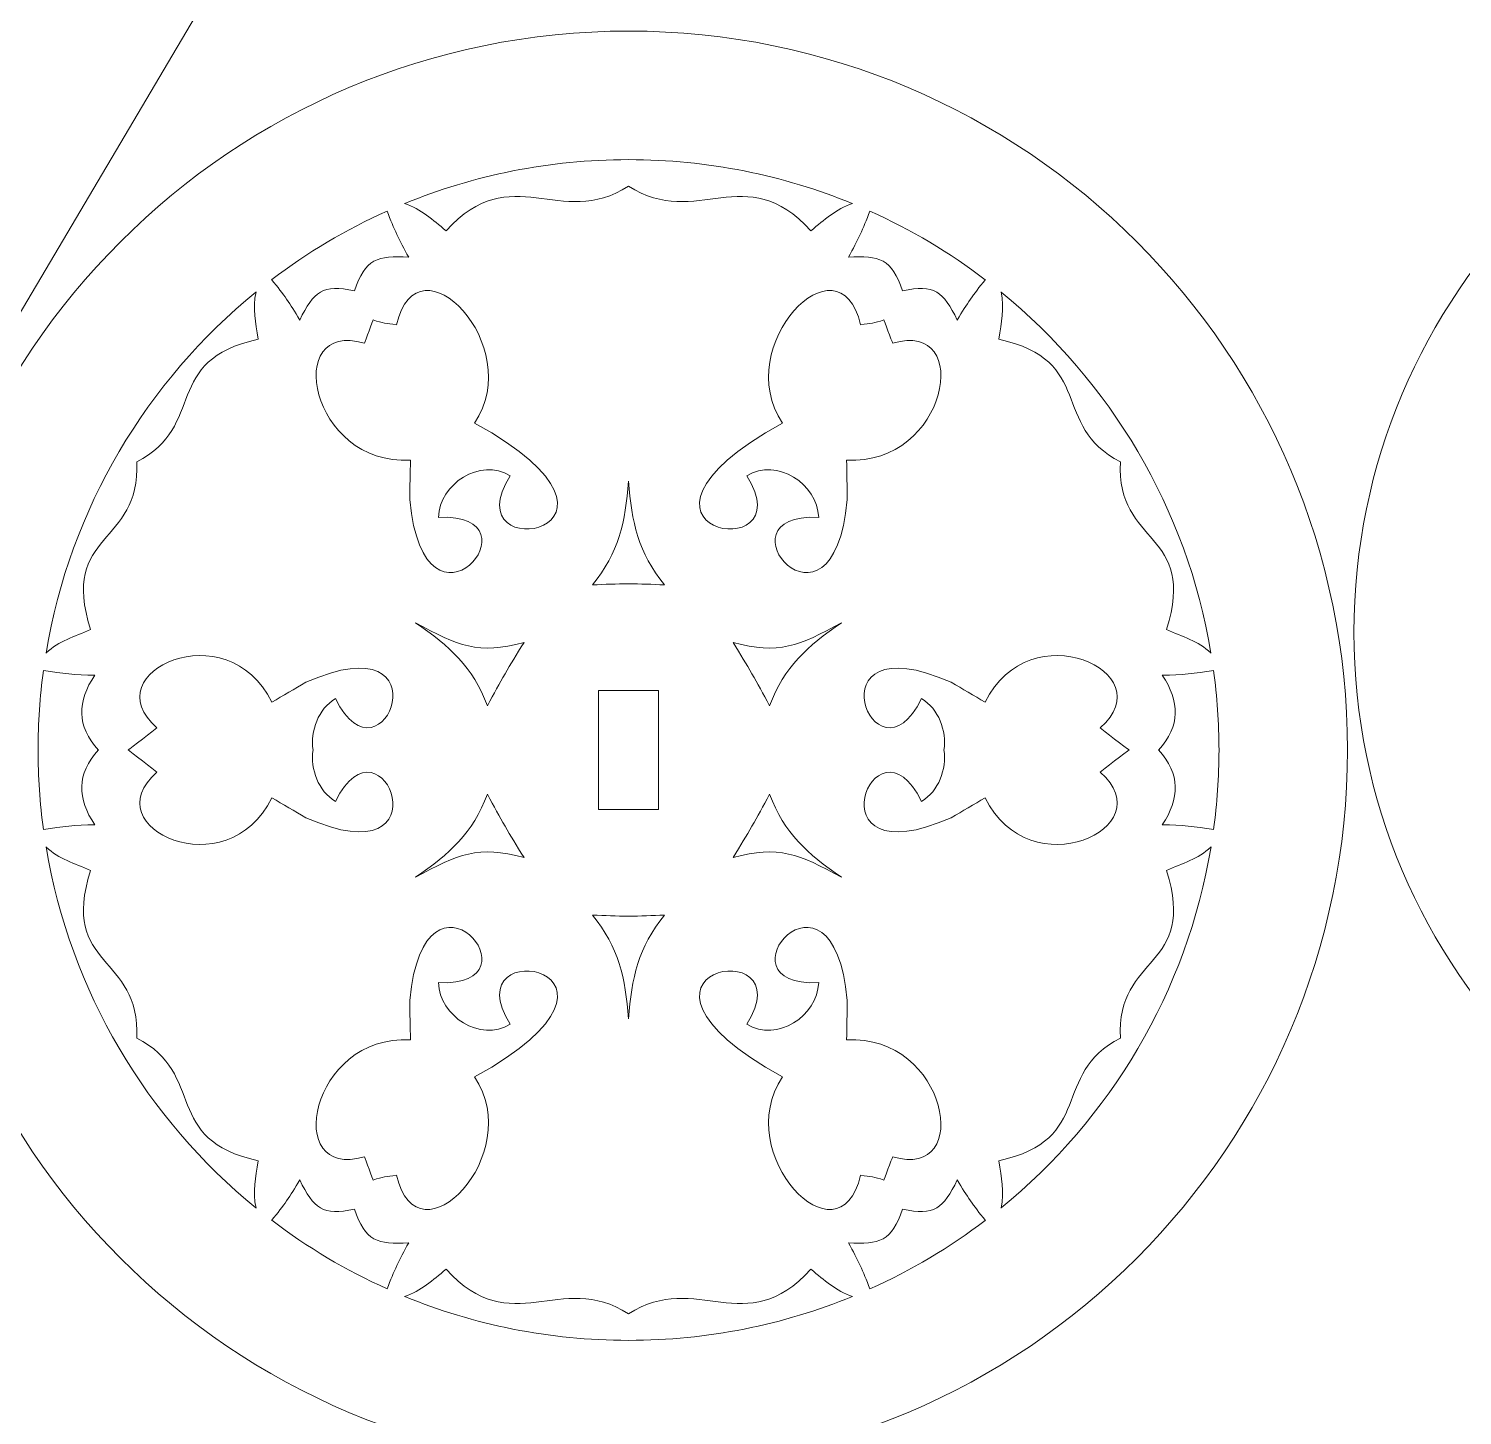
# Model space of a CAD drawing. Header units: millimetres. Extents: x -219 to 219, y -118 to 117.
# Drawn here: x 23.2 to 97.2, y -19.2 to 52.3 of the extents above; entities that cross this region are included whole.
import ezdxf

# ---------------------------------------------------------------- set-up
doc = ezdxf.new("R2010")
doc.units = ezdxf.units.MM
doc.header["$MEASUREMENT"] = 0
doc.layers.add('Camada 1', color=7, linetype='Continuous')

msp = doc.modelspace()

# ---------------------------------------------------------------- linework, layer by layer
at = {"layer": 'Camada 1', "color": 1, "lineweight": 9}
msp.add_open_spline([(1.7361, 34.703), (1.7361, 34.703), (2.3248, 34.2899), (2.3248, 34.2899), (2.3248, 34.2899), (2.3248, 34.2899), (3.3653, 34.1242), (3.3653, 34.1242), (3.3653, 34.1242), (3.3653, 34.1242), (3.9969, 34.2122), (3.9969, 34.2122), (3.9969, 34.2122), (3.9969, 34.2122), (4.6714, 34.4558), (4.6714, 34.4558), (4.6714, 34.4558), (4.6714, 34.4558), (5.3658, 34.8858), (5.3658, 34.8858), (5.3658, 34.8858), (5.3658, 34.8858), (6.0567, 35.5332), (6.0567, 35.5332), (6.0567, 35.5332), (6.0567, 35.5332), (5.7419, 33.7711), (5.7419, 33.7711), (5.7419, 33.7711), (5.7419, 33.7711), (4.4659, 30.2845), (4.4659, 30.2845), (4.4659, 30.2845), (4.4659, 30.2845), (3.4367, 28.1549), (3.4367, 28.1549), (3.4367, 28.1549), (3.4367, 28.1549), (2.131, 25.9063), (2.131, 25.9063), (2.131, 25.9063), (2.131, 25.9063), (0.536, 23.643), (0.536, 23.643), (0.536, 23.643), (0.536, 23.643), (-1.3604, 21.469), (-1.3604, 21.469), (-1.3604, 21.469), (-1.3604, 21.469), (0.8161, 20.183), (0.8161, 20.183), (0.8161, 20.183), (0.8161, 20.183), (-3.6853, 12.5653), (-3.6853, 12.5653), (-3.6853, 12.5653), (-3.6853, 12.5653), (-2.3884, 11.789), (-2.3884, 11.789), (-2.3884, 11.789), (-2.3884, 11.789), (-4.7034, 7.8711), (-4.7034, 7.8711), (-4.7034, 7.8711), (-4.7034, 7.8711), (-5.0444, 6.923), (-5.0444, 6.923), (-5.0444, 6.923), (-5.0444, 6.923), (-5.0067, 5.9625), (-5.0067, 5.9625), (-5.0067, 5.9625), (-5.0067, 5.9625), (-4.6084, 5.0944), (-4.6084, 5.0944), (-4.6084, 5.0944), (-4.6084, 5.0944), (-3.8675, 4.4247), (-3.8675, 4.4247), (-3.8675, 4.4247), (-3.8675, 4.4247), (-2.9287, 4.0897), (-2.9287, 4.0897), (-2.9287, 4.0897), (-2.9287, 4.0897), (-1.9886, 4.1395), (-1.9886, 4.1395), (-1.9886, 4.1395), (-1.9886, 4.1395), (-1.141, 4.5494), (-1.141, 4.5494), (-1.141, 4.5494), (-1.141, 4.5494), (-0.4805, 5.2958), (-0.4805, 5.2958), (-0.4805, 5.2958), (-0.4805, 5.2958), (1.8739, 9.2805), (1.8739, 9.2805), (1.8739, 9.2805), (1.8739, 9.2805), (3.7892, 8.1488), (3.7892, 8.1488), (3.7892, 8.1488), (3.7892, 8.1488), (8.1893, 15.5955), (8.1893, 15.5955), (8.1893, 15.5955), (8.1893, 15.5955), (9.3128, 14.9316), (9.3128, 14.9316), (9.3128, 14.9316), (9.3128, 14.9316), (34.4974, 57.5536), (34.4974, 57.5536), (34.4974, 57.5536), (34.4974, 57.5536), (33.3739, 58.2175), (33.3739, 58.2175), (33.3739, 58.2175), (33.3739, 58.2175), (37.7743, 65.6644), (37.7743, 65.6644), (37.7743, 65.6644), (37.7743, 65.6644), (35.859, 66.7959), (35.859, 66.7959), (35.859, 66.7959), (35.859, 66.7959), (38.2133, 70.7804), (38.2133, 70.7804), (38.2133, 70.7804), (38.2133, 70.7804), (38.5486, 71.7192), (38.5486, 71.7192), (38.5486, 71.7192), (38.5486, 71.7192), (38.4987, 72.6594), (38.4987, 72.6594), (38.4987, 72.6594), (38.4987, 72.6594), (38.089, 73.507), (38.089, 73.507), (38.089, 73.507), (38.089, 73.507), (37.3424, 74.1674), (37.3424, 74.1674), (37.3424, 74.1674), (37.3424, 74.1674), (36.3984, 74.4933), (36.3984, 74.4933), (36.3984, 74.4933), (36.3984, 74.4933), (35.4459, 74.4234), (35.4459, 74.4234), (35.4459, 74.4234), (35.4459, 74.4234), (34.5864, 73.993), (34.5864, 73.993), (34.5864, 73.993), (34.5864, 73.993), (33.9206, 73.2373), (33.9206, 73.2373), (33.9206, 73.2373), (33.9206, 73.2373), (31.6053, 69.319), (31.6053, 69.319), (31.6053, 69.319), (31.6053, 69.319), (30.2999, 70.0808), (30.2999, 70.0808), (30.2999, 70.0808), (30.2999, 70.0808), (25.7986, 62.4629), (25.7986, 62.4629), (25.7986, 62.4629), (25.7986, 62.4629), (23.6222, 63.7488), (23.6222, 63.7488), (23.6222, 63.7488), (23.6222, 63.7488), (22.6327, 61.039), (22.6327, 61.039), (22.6327, 61.039), (22.6327, 61.039), (21.4196, 58.5499), (21.4196, 58.5499), (21.4196, 58.5499), (21.4196, 58.5499), (20.0799, 56.3215), (20.0799, 56.3215), (20.0799, 56.3215), (20.0799, 56.3215), (18.7111, 54.3926), (18.7111, 54.3926), (18.7111, 54.3926), (18.7111, 54.3926), (16.2726, 51.5929), (16.2726, 51.5929), (16.2726, 51.5929), (16.2726, 51.5929), (14.8809, 50.4672), (14.8809, 50.4672), (14.8809, 50.4672), (14.8809, 50.4672), (15.1149, 51.3861), (15.1149, 51.3861), (15.1149, 51.3861), (15.1149, 51.3861), (15.1566, 52.2049), (15.1566, 52.2049), (15.1566, 52.2049), (15.1566, 52.2049), (15.0446, 52.9168), (15.0446, 52.9168), (15.0446, 52.9168), (15.0446, 52.9168), (14.8174, 53.5159), (14.8174, 53.5159), (14.8174, 53.5159), (14.8174, 53.5159), (14.1702, 54.3491), (14.1702, 54.3491), (14.1702, 54.3491), (14.1702, 54.3491), (13.5237, 54.6521), (13.5237, 54.6521), (13.5237, 54.6521), (13.5237, 54.6521), (12.5952, 54.4993), (12.5952, 54.4993), (12.5952, 54.4993), (12.5952, 54.4993), (11.5753, 54.0026), (11.5753, 54.0026), (11.5753, 54.0026), (11.5753, 54.0026), (10.4888, 53.204), (10.4888, 53.204), (10.4888, 53.204), (10.4888, 53.204), (9.3609, 52.1461), (9.3609, 52.1461), (9.3609, 52.1461), (9.3609, 52.1461), (7.0813, 49.4225), (7.0813, 49.4225), (7.0813, 49.4225), (7.0813, 49.4225), (4.9372, 46.1723), (4.9372, 46.1723), (4.9372, 46.1723), (4.9372, 46.1723), (3.1297, 42.735), (3.1297, 42.735), (3.1297, 42.735), (3.1297, 42.735), (1.8597, 39.4511), (1.8597, 39.4511), (1.8597, 39.4511), (1.8597, 39.4511), (1.4889, 37.9727), (1.4889, 37.9727), (1.4889, 37.9727), (1.4889, 37.9727), (1.3281, 36.6605), (1.3281, 36.6605), (1.3281, 36.6605), (1.3281, 36.6605), (1.4021, 35.5564), (1.4021, 35.5564), (1.4021, 35.5564), (1.4021, 35.5564), (1.7361, 34.703), (1.7361, 34.703), (1.7361, 34.703), (1.7361, 34.703), (1.7361, 34.703), (1.7361, 34.703)], degree=3, knots=[0, 0, 0, 0, 0.0140845, 0.0140845, 0.0140845, 0.0140845, 0.028169, 0.028169, 0.028169, 0.028169, 0.0422535, 0.0422535, 0.0422535, 0.0422535, 0.056338, 0.056338, 0.056338, 0.056338, 0.0704225, 0.0704225, 0.0704225, 0.0704225, 0.084507, 0.084507, 0.084507, 0.084507, 0.0985915, 0.0985915, 0.0985915, 0.0985915, 0.1126761, 0.1126761, 0.1126761, 0.1126761, 0.1267606, 0.1267606, 0.1267606, 0.1267606, 0.1408451, 0.1408451, 0.1408451, 0.1408451, 0.1549296, 0.1549296, 0.1549296, 0.1549296, 0.1690141, 0.1690141, 0.1690141, 0.1690141, 0.1830986, 0.1830986, 0.1830986, 0.1830986, 0.1971831, 0.1971831, 0.1971831, 0.1971831, 0.2112676, 0.2112676, 0.2112676, 0.2112676, 0.2253521, 0.2253521, 0.2253521, 0.2253521, 0.2394366, 0.2394366, 0.2394366, 0.2394366, 0.2535211, 0.2535211, 0.2535211, 0.2535211, 0.2676056, 0.2676056, 0.2676056, 0.2676056, 0.2816901, 0.2816901, 0.2816901, 0.2816901, 0.2957746, 0.2957746, 0.2957746, 0.2957746, 0.3098592, 0.3098592, 0.3098592, 0.3098592, 0.3239437, 0.3239437, 0.3239437, 0.3239437, 0.3380282, 0.3380282, 0.3380282, 0.3380282, 0.3521127, 0.3521127, 0.3521127, 0.3521127, 0.3661972, 0.3661972, 0.3661972, 0.3661972, 0.3802817, 0.3802817, 0.3802817, 0.3802817, 0.3943662, 0.3943662, 0.3943662, 0.3943662, 0.4084507, 0.4084507, 0.4084507, 0.4084507, 0.4225352, 0.4225352, 0.4225352, 0.4225352, 0.4366197, 0.4366197, 0.4366197, 0.4366197, 0.4507042, 0.4507042, 0.4507042, 0.4507042, 0.4647887, 0.4647887, 0.4647887, 0.4647887, 0.4788732, 0.4788732, 0.4788732, 0.4788732, 0.4929577, 0.4929577, 0.4929577, 0.4929577, 0.5070423, 0.5070423, 0.5070423, 0.5070423, 0.5211268, 0.5211268, 0.5211268, 0.5211268, 0.5352113, 0.5352113, 0.5352113, 0.5352113, 0.5492958, 0.5492958, 0.5492958, 0.5492958, 0.5633803, 0.5633803, 0.5633803, 0.5633803, 0.5774648, 0.5774648, 0.5774648, 0.5774648, 0.5915493, 0.5915493, 0.5915493, 0.5915493, 0.6056338, 0.6056338, 0.6056338, 0.6056338, 0.6197183, 0.6197183, 0.6197183, 0.6197183, 0.6338028, 0.6338028, 0.6338028, 0.6338028, 0.6478873, 0.6478873, 0.6478873, 0.6478873, 0.6619718, 0.6619718, 0.6619718, 0.6619718, 0.6760563, 0.6760563, 0.6760563, 0.6760563, 0.6901408, 0.6901408, 0.6901408, 0.6901408, 0.7042254, 0.7042254, 0.7042254, 0.7042254, 0.7183099, 0.7183099, 0.7183099, 0.7183099, 0.7323944, 0.7323944, 0.7323944, 0.7323944, 0.7464789, 0.7464789, 0.7464789, 0.7464789, 0.7605634, 0.7605634, 0.7605634, 0.7605634, 0.7746479, 0.7746479, 0.7746479, 0.7746479, 0.7887324, 0.7887324, 0.7887324, 0.7887324, 0.8028169, 0.8028169, 0.8028169, 0.8028169, 0.8169014, 0.8169014, 0.8169014, 0.8169014, 0.8309859, 0.8309859, 0.8309859, 0.8309859, 0.8450704, 0.8450704, 0.8450704, 0.8450704, 0.8591549, 0.8591549, 0.8591549, 0.8591549, 0.8732394, 0.8732394, 0.8732394, 0.8732394, 0.8873239, 0.8873239, 0.8873239, 0.8873239, 0.9014085, 0.9014085, 0.9014085, 0.9014085, 0.915493, 0.915493, 0.915493, 0.915493, 0.9295775, 0.9295775, 0.9295775, 0.9295775, 0.943662, 0.943662, 0.943662, 0.943662, 0.9577465, 0.9577465, 0.9577465, 0.9577465, 0.971831, 0.971831, 0.971831, 0.971831, 1, 1, 1, 1], dxfattribs=at)
at = {"layer": 'Camada 1', "color": 250, "lineweight": 9}
for points in [[(123.1919, 52.8315), (105.7481, 52.8315), (91.5934, 38.6468), (91.5777, 21.2066)], [(54.167, 52.2223), (33.6988, 52.2223), (17.0884, 35.6067), (17.0699, 15.1368)], [(54.1654, 52.2223), (74.6336, 52.2223), (91.23, 35.6065), (91.2485, 15.1367)], [(54.153, 45.5911), (50.0688, 45.5911), (46.1722, 44.7857), (42.6133, 43.3252)], [(54.167, 45.5911), (58.2503, 45.5911), (62.1461, 44.7852), (65.7043, 43.3243)], [(41.7065, 42.9356), (39.5826, 41.9819), (37.5878, 40.7916), (35.7553, 39.3985)], [(66.6128, 42.9338), (68.736, 41.9798), (70.7303, 40.7892), (72.5623, 39.3959)], [(34.9439, 38.7598), (29.3135, 34.1716), (25.352, 27.6098), (24.1125, 20.1319)], [(73.3772, 38.754), (79.0037, 34.1659), (82.9632, 27.6067), (84.2052, 20.134)], [(123.1919, -10.3666), (105.7481, -10.3666), (91.5934, 3.7664), (91.5777, 21.2066)], [(23.9775, 19.2345), (23.7963, 17.8947), (23.702, 16.5274), (23.7008, 15.1384)], [(84.341, 19.2343), (84.5231, 17.8908), (84.618, 16.5195), (84.6192, 15.1266)], [(54.167, -21.9548), (33.6988, -21.9548), (17.0884, -5.3332), (17.0699, 15.1368)], [(23.9796, 11.0334), (23.797, 12.3784), (23.702, 13.7514), (23.7008, 15.1459)], [(54.1654, -21.9548), (74.6336, -21.9548), (91.23, -5.3274), (91.2485, 15.1426)], [(84.3424, 11.0331), (84.5237, 12.3731), (84.618, 13.7409), (84.6192, 15.1302)], [(34.9422, -8.4842), (29.3175, -3.8961), (25.3587, 2.662), (24.1157, 10.1327)], [(73.3761, -8.4918), (79.0063, -3.9036), (82.9677, 2.658), (84.2074, 10.1355)], [(41.7075, -12.6655), (39.5846, -11.7114), (37.5903, -10.5208), (35.7585, -9.1273)], [(66.6134, -12.6678), (68.7371, -11.7142), (70.732, -10.5238), (72.5645, -9.1308)], [(54.153, -15.3236), (50.0701, -15.3236), (46.1748, -14.5175), (42.6168, -13.0564)], [(54.167, -15.3236), (58.2511, -15.3236), (62.1475, -14.518), (65.7063, -13.0575)]]:
    msp.add_open_spline(points, degree=3, dxfattribs=at)
for points, knots in [([(54.1668, 44.2268), (50.5968, 41.9387), (48.1644, 45.6576), (44.7482, 41.9213), (44.7482, 41.9213), (44.0546, 42.4937), (43.4675, 43.0307), (42.6095, 43.3263)], [0, 0, 0, 0, 0.3333333, 0.3333333, 0.3333333, 0.3333333, 1, 1, 1, 1]), ([(54.1618, 44.2268), (57.7318, 41.9387), (60.1556, 45.6576), (63.5718, 41.9213), (63.5718, 41.9213), (64.2654, 42.4937), (64.8525, 43.0307), (65.7105, 43.3263)], [0, 0, 0, 0, 0.3333333, 0.3333333, 0.3333333, 0.3333333, 1, 1, 1, 1]), ([(41.7055, 42.9384), (42.0738, 41.9826), (42.3172, 41.4497), (42.8201, 40.5588), (42.8201, 40.5588), (41.2252, 40.6482), (40.5697, 40.4832), (40.0264, 38.8168), (40.0264, 38.8168), (38.3709, 39.1879), (37.9246, 38.7739), (37.2009, 37.314), (37.2009, 37.314), (36.6742, 38.2064), (36.403, 38.5964), (35.7517, 39.4029)], [0, 0, 0, 0, 0.2, 0.2, 0.2, 0.2, 0.4, 0.4, 0.4, 0.4, 0.6, 0.6, 0.6, 0.6, 1, 1, 1, 1]), ([(66.6145, 42.9384), (66.2462, 41.9826), (66.0027, 41.4497), (65.4999, 40.5588), (65.4999, 40.5588), (67.0948, 40.6482), (67.7503, 40.4832), (68.2936, 38.8168), (68.2936, 38.8168), (69.9491, 39.1879), (70.3954, 38.7739), (71.119, 37.314), (71.119, 37.314), (71.6458, 38.2064), (71.917, 38.5964), (72.5682, 39.4029)], [0, 0, 0, 0, 0.2, 0.2, 0.2, 0.2, 0.4, 0.4, 0.4, 0.4, 0.6, 0.6, 0.6, 0.6, 1, 1, 1, 1]), ([(40.5333, 36.1185), (36.2977, 37.387), (37.7186, 29.7838), (42.9101, 30.0908), (42.9101, 30.0908), (42.9008, 29.4128), (42.8826, 28.7345), (42.8746, 28.0538), (42.8746, 28.0538), (43.627, 19.9989), (49.8441, 27.395), (44.3507, 27.1367), (44.3507, 27.1367), (44.4219, 28.8532), (46.4885, 30.235), (48.0577, 29.2775), (48.0577, 29.2775), (44.9931, 24.4326), (56.3004, 26.4131), (46.2193, 32.0015), (46.2193, 32.0015), (48.9019, 35.9735), (43.2953, 41.7957), (42.1889, 37.0745), (42.1889, 37.0745), (41.6541, 37.1311), (41.5024, 37.1568), (40.9918, 37.3193), (40.9918, 37.3193), (40.9883, 37.3203), (40.5852, 36.2307), (40.5333, 36.1185)], [0, 0, 0, 0, 0.1111111, 0.1111111, 0.1111111, 0.1111111, 0.2222222, 0.2222222, 0.2222222, 0.2222222, 0.3333333, 0.3333333, 0.3333333, 0.3333333, 0.4444444, 0.4444444, 0.4444444, 0.4444444, 0.5555556, 0.5555556, 0.5555556, 0.5555556, 0.6666667, 0.6666667, 0.6666667, 0.6666667, 0.7777778, 0.7777778, 0.7777778, 0.7777778, 1, 1, 1, 1]), ([(67.7867, 36.1185), (72.0223, 37.387), (70.6014, 29.7838), (65.4098, 30.0908), (65.4098, 30.0908), (65.4192, 29.4128), (65.4374, 28.7345), (65.4454, 28.0538), (65.4454, 28.0538), (64.693, 19.9989), (58.4759, 27.395), (63.9693, 27.1367), (63.9693, 27.1367), (63.8981, 28.8532), (61.8315, 30.235), (60.2623, 29.2775), (60.2623, 29.2775), (63.3269, 24.4326), (52.0196, 26.4131), (62.1007, 32.0015), (62.1007, 32.0015), (59.4181, 35.9735), (65.0247, 41.7957), (66.1311, 37.0745), (66.1311, 37.0745), (66.6659, 37.1311), (66.8176, 37.1568), (67.3282, 37.3193), (67.3282, 37.3193), (67.3317, 37.3203), (67.7348, 36.2307), (67.7867, 36.1185)], [0, 0, 0, 0, 0.1111111, 0.1111111, 0.1111111, 0.1111111, 0.2222222, 0.2222222, 0.2222222, 0.2222222, 0.3333333, 0.3333333, 0.3333333, 0.3333333, 0.4444444, 0.4444444, 0.4444444, 0.4444444, 0.5555556, 0.5555556, 0.5555556, 0.5555556, 0.6666667, 0.6666667, 0.6666667, 0.6666667, 0.7777778, 0.7777778, 0.7777778, 0.7777778, 1, 1, 1, 1]), ([(34.946, 38.7692), (34.7516, 37.8648), (34.9285, 37.2317), (35.0572, 36.325), (35.0572, 36.325), (30.0619, 35.2294), (32.4296, 31.8718), (28.7903, 29.9954), (28.7903, 29.9954), (28.9925, 25.6347), (24.805, 26.4292), (26.4121, 21.347), (26.4121, 21.347), (25.5546, 20.9646), (24.8044, 20.7752), (24.1088, 20.1285)], [0, 0, 0, 0, 0.2, 0.2, 0.2, 0.2, 0.4, 0.4, 0.4, 0.4, 0.6, 0.6, 0.6, 0.6, 1, 1, 1, 1]), ([(73.374, 38.7692), (73.5684, 37.8648), (73.3914, 37.2317), (73.2628, 36.325), (73.2628, 36.325), (78.2581, 35.2294), (75.8904, 31.8718), (79.5297, 29.9954), (79.5297, 29.9954), (79.3275, 25.6347), (83.515, 26.4292), (81.9079, 21.347), (81.9079, 21.347), (82.7654, 20.9646), (83.5156, 20.7752), (84.2112, 20.1285)], [0, 0, 0, 0, 0.2, 0.2, 0.2, 0.2, 0.4, 0.4, 0.4, 0.4, 0.6, 0.6, 0.6, 0.6, 1, 1, 1, 1]), ([(54.1612, 23.7111), (53.5441, 23.708), (52.9377, 23.6759), (52.3048, 23.6526), (52.3048, 23.6526), (53.6537, 25.3055), (54.0034, 26.8901), (54.1605, 29.006)], [0, 0, 0, 0, 0.3333333, 0.3333333, 0.3333333, 0.3333333, 1, 1, 1, 1]), ([(54.1588, 23.7111), (54.7759, 23.708), (55.3823, 23.6759), (56.0152, 23.6526), (56.0152, 23.6526), (54.6663, 25.3055), (54.3166, 26.8901), (54.1595, 29.006)], [0, 0, 0, 0, 0.3333333, 0.3333333, 0.3333333, 0.3333333, 1, 1, 1, 1]), ([(28.3421, 15.1338), (28.4321, 15.2045), (29.7561, 16.1853), (29.8261, 16.2818), (29.8261, 16.2818), (26.5225, 19.1662), (33.4936, 22.2851), (35.7593, 17.6025), (35.7593, 17.6025), (36.3463, 17.9416), (36.9293, 18.2886), (37.5194, 18.6277), (37.5194, 18.6277), (44.915, 21.9017), (41.4955, 12.8642), (39.0398, 17.7865), (39.0398, 17.7865), (38.1627, 17.2469), (37.7406, 16.1249), (37.8884, 15.1302)], [0, 0, 0, 0, 0.1666667, 0.1666667, 0.1666667, 0.1666667, 0.3333333, 0.3333333, 0.3333333, 0.3333333, 0.5, 0.5, 0.5, 0.5, 0.6666667, 0.6666667, 0.6666667, 0.6666667, 1, 1, 1, 1]), ([(79.9779, 15.1338), (79.8879, 15.2045), (78.5639, 16.1853), (78.4939, 16.2818), (78.4939, 16.2818), (81.7975, 19.1662), (74.8264, 22.2851), (72.5607, 17.6025), (72.5607, 17.6025), (71.9737, 17.9416), (71.3907, 18.2886), (70.8005, 18.6277), (70.8005, 18.6277), (63.405, 21.9017), (66.8245, 12.8642), (69.2801, 17.7865), (69.2801, 17.7865), (70.1573, 17.2469), (70.5794, 16.1279), (70.4315, 15.1331)], [0, 0, 0, 0, 0.1666667, 0.1666667, 0.1666667, 0.1666667, 0.3333333, 0.3333333, 0.3333333, 0.3333333, 0.5, 0.5, 0.5, 0.5, 0.6666667, 0.6666667, 0.6666667, 0.6666667, 1, 1, 1, 1]), ([(46.8821, 17.4098), (46.1136, 19.4364), (44.9546, 20.482), (43.175, 21.6943), (43.175, 21.6943), (45.3716, 20.5115), (46.4061, 20.035), (48.7686, 20.6781), (48.7686, 20.6781), (47.9864, 19.4386), (47.5722, 18.7137), (46.8821, 17.4098)], [0, 0, 0, 0, 0.25, 0.25, 0.25, 0.25, 0.5, 0.5, 0.5, 0.5, 1, 1, 1, 1]), ([(61.4379, 17.4098), (62.2063, 19.4364), (63.3653, 20.482), (65.145, 21.6943), (65.145, 21.6943), (62.9484, 20.5115), (61.9139, 20.035), (59.5514, 20.6781), (59.5514, 20.6781), (60.3336, 19.4386), (60.7478, 18.7137), (61.4379, 17.4098)], [0, 0, 0, 0, 0.25, 0.25, 0.25, 0.25, 0.5, 0.5, 0.5, 0.5, 1, 1, 1, 1]), ([(26.8203, 15.1298), (25.6716, 16.3781), (25.7257, 17.6391), (26.6277, 18.9955), (26.6277, 18.9955), (25.6051, 19.0053), (24.9858, 19.0803), (23.9749, 19.2349)], [0, 0, 0, 0, 0.3333333, 0.3333333, 0.3333333, 0.3333333, 1, 1, 1, 1]), ([(81.4997, 15.1298), (82.6484, 16.3781), (82.5943, 17.6391), (81.6923, 18.9955), (81.6923, 18.9955), (82.7149, 19.0053), (83.3342, 19.0803), (84.3451, 19.2349)], [0, 0, 0, 0, 0.3333333, 0.3333333, 0.3333333, 0.3333333, 1, 1, 1, 1]), ([(54.1628, 18.1994), (53.5694, 18.1994), (52.6105, 18.1988), (52.6105, 18.1988), (52.6105, 18.1988), (52.6105, 18.1988), (52.6105, 16.5233), (52.6105, 15.128)], [0, 0, 0, 0, 0.3333333, 0.3333333, 0.3333333, 0.3333333, 1, 1, 1, 1]), ([(54.1628, 18.1994), (54.7563, 18.1994), (55.7105, 18.1988), (55.7105, 18.1988), (55.7105, 18.1988), (55.7105, 18.1988), (55.7105, 16.5233), (55.7105, 15.128)], [0, 0, 0, 0, 0.3333333, 0.3333333, 0.3333333, 0.3333333, 1, 1, 1, 1]), ([(28.3421, 15.1338), (28.4321, 15.0631), (29.7561, 14.0823), (29.8261, 13.9858), (29.8261, 13.9858), (26.5225, 11.1014), (33.4936, 7.9825), (35.7593, 12.665), (35.7593, 12.665), (36.3463, 12.326), (36.9293, 11.979), (37.5194, 11.6399), (37.5194, 11.6399), (44.915, 8.3659), (41.4955, 17.4034), (39.0398, 12.4811), (39.0398, 12.4811), (38.1627, 13.0207), (37.7406, 14.1397), (37.8884, 15.1344)], [0, 0, 0, 0, 0.1666667, 0.1666667, 0.1666667, 0.1666667, 0.3333333, 0.3333333, 0.3333333, 0.3333333, 0.5, 0.5, 0.5, 0.5, 0.6666667, 0.6666667, 0.6666667, 0.6666667, 1, 1, 1, 1]), ([(79.9779, 15.1338), (79.8879, 15.0631), (78.5639, 14.0823), (78.4939, 13.9858), (78.4939, 13.9858), (81.7975, 11.1014), (74.8264, 7.9825), (72.5607, 12.665), (72.5607, 12.665), (71.9737, 12.326), (71.3907, 11.979), (70.8005, 11.6399), (70.8005, 11.6399), (63.405, 8.3659), (66.8245, 17.4034), (69.2801, 12.4811), (69.2801, 12.4811), (70.1573, 13.0207), (70.5794, 14.1397), (70.4315, 15.1344)], [0, 0, 0, 0, 0.1666667, 0.1666667, 0.1666667, 0.1666667, 0.3333333, 0.3333333, 0.3333333, 0.3333333, 0.5, 0.5, 0.5, 0.5, 0.6666667, 0.6666667, 0.6666667, 0.6666667, 1, 1, 1, 1]), ([(26.8203, 15.1378), (25.6716, 13.8895), (25.7257, 12.6284), (26.6277, 11.2721), (26.6277, 11.2721), (25.6051, 11.2623), (24.9858, 11.1873), (23.9749, 11.0327)], [0, 0, 0, 0, 0.3333333, 0.3333333, 0.3333333, 0.3333333, 1, 1, 1, 1]), ([(54.1628, 12.0682), (53.5694, 12.0682), (52.6105, 12.0688), (52.6105, 12.0688), (52.6105, 12.0688), (52.6105, 12.0688), (52.6105, 13.7442), (52.6105, 15.1396)], [0, 0, 0, 0, 0.3333333, 0.3333333, 0.3333333, 0.3333333, 1, 1, 1, 1]), ([(54.1617, 12.0682), (54.7551, 12.0682), (55.7093, 12.0688), (55.7093, 12.0688), (55.7093, 12.0688), (55.7093, 12.0688), (55.7093, 13.7442), (55.7093, 15.1396)], [0, 0, 0, 0, 0.3333333, 0.3333333, 0.3333333, 0.3333333, 1, 1, 1, 1]), ([(81.4997, 15.1378), (82.6484, 13.8895), (82.5943, 12.6284), (81.6923, 11.2721), (81.6923, 11.2721), (82.7149, 11.2623), (83.3342, 11.1873), (84.3451, 11.0327)], [0, 0, 0, 0, 0.3333333, 0.3333333, 0.3333333, 0.3333333, 1, 1, 1, 1]), ([(46.8821, 12.8578), (46.1136, 10.8311), (44.9546, 9.7855), (43.175, 8.5733), (43.175, 8.5733), (45.3716, 9.7561), (46.4061, 10.2326), (48.7686, 9.5895), (48.7686, 9.5895), (47.9864, 10.829), (47.5722, 11.5539), (46.8821, 12.8578)], [0, 0, 0, 0, 0.25, 0.25, 0.25, 0.25, 0.5, 0.5, 0.5, 0.5, 1, 1, 1, 1]), ([(61.4379, 12.8578), (62.2063, 10.8311), (63.3653, 9.7855), (65.145, 8.5733), (65.145, 8.5733), (62.9484, 9.7561), (61.9139, 10.2326), (59.5514, 9.5895), (59.5514, 9.5895), (60.3336, 10.829), (60.7478, 11.5539), (61.4379, 12.8578)], [0, 0, 0, 0, 0.25, 0.25, 0.25, 0.25, 0.5, 0.5, 0.5, 0.5, 1, 1, 1, 1]), ([(34.946, -8.5018), (34.7516, -7.5974), (34.9285, -6.9642), (35.0572, -6.0575), (35.0572, -6.0575), (30.0619, -4.9619), (32.4296, -1.6043), (28.7903, 0.2721), (28.7903, 0.2721), (28.9925, 4.6329), (24.805, 3.8383), (26.4121, 8.9205), (26.4121, 8.9205), (25.5546, 9.303), (24.8044, 9.4924), (24.1088, 10.1391)], [0, 0, 0, 0, 0.2, 0.2, 0.2, 0.2, 0.4, 0.4, 0.4, 0.4, 0.6, 0.6, 0.6, 0.6, 1, 1, 1, 1]), ([(40.5333, -5.8511), (36.2977, -7.1195), (37.7186, 0.4837), (42.9101, 0.1768), (42.9101, 0.1768), (42.9008, 0.8548), (42.8826, 1.5331), (42.8746, 2.2138), (42.8746, 2.2138), (43.627, 10.2686), (49.8441, 2.8726), (44.3507, 3.1309), (44.3507, 3.1309), (44.4219, 1.4144), (46.4885, 0.0325), (48.0577, 0.99), (48.0577, 0.99), (44.9931, 5.8349), (56.3004, 3.8545), (46.2193, -1.7339), (46.2193, -1.7339), (48.9019, -5.706), (43.2953, -11.5282), (42.1889, -6.807), (42.1889, -6.807), (41.6541, -6.8636), (41.5024, -6.8893), (40.9918, -7.0518), (40.9918, -7.0518), (40.9883, -7.0529), (40.5852, -5.9632), (40.5333, -5.8511)], [0, 0, 0, 0, 0.1111111, 0.1111111, 0.1111111, 0.1111111, 0.2222222, 0.2222222, 0.2222222, 0.2222222, 0.3333333, 0.3333333, 0.3333333, 0.3333333, 0.4444444, 0.4444444, 0.4444444, 0.4444444, 0.5555556, 0.5555556, 0.5555556, 0.5555556, 0.6666667, 0.6666667, 0.6666667, 0.6666667, 0.7777778, 0.7777778, 0.7777778, 0.7777778, 1, 1, 1, 1]), ([(67.7867, -5.8511), (72.0223, -7.1195), (70.6014, 0.4837), (65.4098, 0.1768), (65.4098, 0.1768), (65.4192, 0.8548), (65.4374, 1.5331), (65.4454, 2.2138), (65.4454, 2.2138), (64.693, 10.2686), (58.4759, 2.8726), (63.9693, 3.1309), (63.9693, 3.1309), (63.8981, 1.4144), (61.8315, 0.0325), (60.2623, 0.99), (60.2623, 0.99), (63.3269, 5.8349), (52.0196, 3.8545), (62.1007, -1.7339), (62.1007, -1.7339), (59.4181, -5.706), (65.0247, -11.5282), (66.1311, -6.807), (66.1311, -6.807), (66.6659, -6.8636), (66.8176, -6.8893), (67.3282, -7.0518), (67.3282, -7.0518), (67.3317, -7.0529), (67.7348, -5.9632), (67.7867, -5.8511)], [0, 0, 0, 0, 0.1111111, 0.1111111, 0.1111111, 0.1111111, 0.2222222, 0.2222222, 0.2222222, 0.2222222, 0.3333333, 0.3333333, 0.3333333, 0.3333333, 0.4444444, 0.4444444, 0.4444444, 0.4444444, 0.5555556, 0.5555556, 0.5555556, 0.5555556, 0.6666667, 0.6666667, 0.6666667, 0.6666667, 0.7777778, 0.7777778, 0.7777778, 0.7777778, 1, 1, 1, 1]), ([(73.374, -8.5018), (73.5684, -7.5974), (73.3914, -6.9642), (73.2628, -6.0575), (73.2628, -6.0575), (78.2581, -4.9619), (75.8904, -1.6043), (79.5297, 0.2721), (79.5297, 0.2721), (79.3275, 4.6329), (83.515, 3.8383), (81.9079, 8.9205), (81.9079, 8.9205), (82.7654, 9.303), (83.5156, 9.4924), (84.2112, 10.1391)], [0, 0, 0, 0, 0.2, 0.2, 0.2, 0.2, 0.4, 0.4, 0.4, 0.4, 0.6, 0.6, 0.6, 0.6, 1, 1, 1, 1]), ([(54.1612, 6.5565), (53.5441, 6.5596), (52.9377, 6.5917), (52.3048, 6.615), (52.3048, 6.615), (53.6537, 4.9621), (54.0034, 3.3775), (54.1605, 1.2616)], [0, 0, 0, 0, 0.3333333, 0.3333333, 0.3333333, 0.3333333, 1, 1, 1, 1]), ([(54.1588, 6.5565), (54.7759, 6.5596), (55.3823, 6.5917), (56.0152, 6.615), (56.0152, 6.615), (54.6663, 4.9621), (54.3166, 3.3775), (54.1595, 1.2616)], [0, 0, 0, 0, 0.3333333, 0.3333333, 0.3333333, 0.3333333, 1, 1, 1, 1]), ([(41.7055, -12.6708), (42.0738, -11.715), (42.3172, -11.1822), (42.8201, -10.2912), (42.8201, -10.2912), (41.2252, -10.3808), (40.5697, -10.2157), (40.0264, -8.5493), (40.0264, -8.5493), (38.3709, -8.9205), (37.9246, -8.5064), (37.2009, -7.0465), (37.2009, -7.0465), (36.6742, -7.9389), (36.403, -8.3289), (35.7517, -9.1355)], [0, 0, 0, 0, 0.2, 0.2, 0.2, 0.2, 0.4, 0.4, 0.4, 0.4, 0.6, 0.6, 0.6, 0.6, 1, 1, 1, 1]), ([(66.6145, -12.6708), (66.2462, -11.715), (66.0027, -11.1822), (65.4999, -10.2912), (65.4999, -10.2912), (67.0948, -10.3808), (67.7503, -10.2157), (68.2936, -8.5493), (68.2936, -8.5493), (69.9491, -8.9205), (70.3954, -8.5064), (71.119, -7.0465), (71.119, -7.0465), (71.6458, -7.9389), (71.917, -8.3289), (72.5682, -9.1355)], [0, 0, 0, 0, 0.2, 0.2, 0.2, 0.2, 0.4, 0.4, 0.4, 0.4, 0.6, 0.6, 0.6, 0.6, 1, 1, 1, 1]), ([(54.1668, -13.9593), (50.5968, -11.6712), (48.1644, -15.3901), (44.7482, -11.6538), (44.7482, -11.6538), (44.0546, -12.2262), (43.4675, -12.7632), (42.6095, -13.0589)], [0, 0, 0, 0, 0.3333333, 0.3333333, 0.3333333, 0.3333333, 1, 1, 1, 1]), ([(54.1618, -13.9593), (57.7318, -11.6712), (60.1556, -15.3901), (63.5718, -11.6538), (63.5718, -11.6538), (64.2654, -12.2262), (64.8525, -12.7632), (65.7105, -13.0589)], [0, 0, 0, 0, 0.3333333, 0.3333333, 0.3333333, 0.3333333, 1, 1, 1, 1])]:
    msp.add_open_spline(points, degree=3, knots=knots, dxfattribs=at)

doc.saveas('drawing.dxf')
